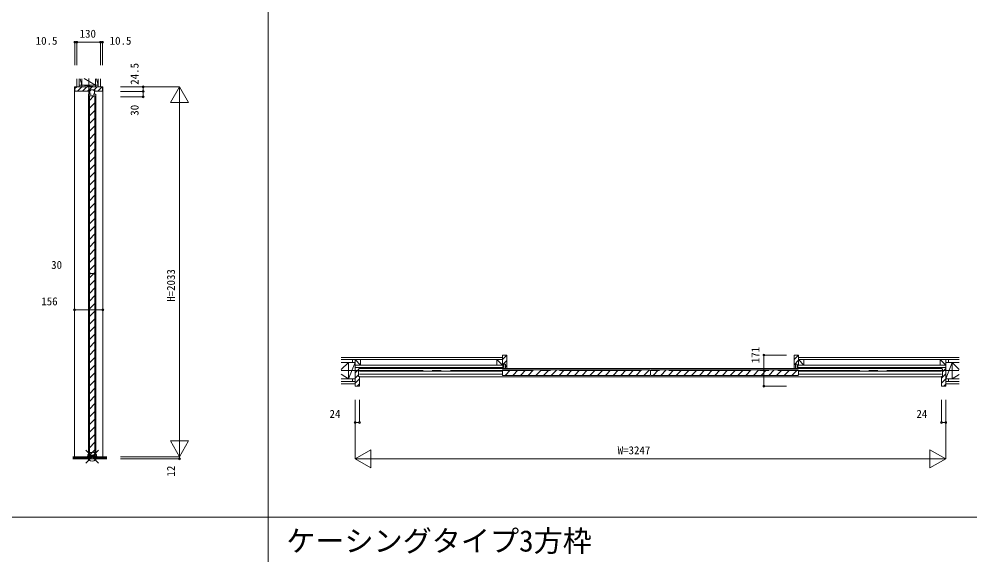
# Model space of a CAD drawing. Units: millimetres, scale not verified. Extents: x -14341 to 14341, y -10000 to 10000.
# Drawn here: x -10010 to -4782, y -6961 to -4014 of the extents above; entities that cross this region are included whole.
import ezdxf
from ezdxf.enums import TextEntityAlignment as Align

# ---------------------------------------------------------------- set-up
doc = ezdxf.new("R2010")
doc.units = ezdxf.units.MM
doc.header["$LTSCALE"] = 50
doc.linetypes.add('CHAIN2', pattern=[12, 9, -1, 1, -1])
for name, color, linetype, lineweight in [('0-0_0', 7, 'Continuous', 9), ('0-2_YKK_ZWAK', 7, 'Continuous', 9), ('0-3_YKK_11', 4, 'Continuous', 18), ('0-4_YKK_12', 4, 'Continuous', 18), ('0-5_YKK_13', 2, 'Continuous', 18), ('0-6_YKK_D', 1, 'Continuous', 18)]:
    doc.layers.add(name, color=color, linetype=linetype, lineweight=lineweight)
doc.layers.add('0-1_USER1', color=7, linetype='Continuous')
doc.styles.add('ＭＳ ゴシック', font='')
doc.styles.get('ＭＳ ゴシック').set_extended_font_data('MS Gothic')

msp = doc.modelspace()

# ---------------------------------------------------------------- linework, layer by layer
at = {"layer": '0-0_0'}
for p, q in [((-8640.51, -10000), (-8640.51, 9500)), ((-14340.51, -6752.5), (14159.49, -6752.5))]:
    msp.add_line(p, q, dxfattribs=at)
at = {"layer": '0-2_YKK_ZWAK'}
for p, q in [((-9691.7, -4387.5), (-9691.7, -4342.5)), ((-9679.2, -4342.5), (-9679.2, -4387.5)), ((-9664.2, -4377.5), (-9673.16, -4344.06)), ((-9664.2, -4342.88), (-9664.2, -4387.5)), ((-9664.2, -4377.5), (-9589.2, -4387.5)), ((-9650.77, -4341.95), (-9589.2, -4377.5)), ((-9589.2, -4342.88), (-9589.2, -4387.5)), ((-9574.2, -4377.5), (-9574.2, -4342.5)), ((-9574.2, -4342.5), (-9574.2, -4387.5)), ((-9561.7, -4387.5), (-9561.7, -4342.5)), ((-8238.1, -5887), (-7352.69, -5887)), ((-8238.1, -5941.9), (-8198.19, -5902)), ((-8238.1, -5902), (-8198.19, -5902)), ((-8198.19, -5902), (-8198.19, -5992)), ((-8162.19, -5902), (-8198.19, -5902)), ((-8162.19, -5902), (-8198.19, -5992)), ((-8198.19, -5902), (-8198.19, -5992)), ((-8177.19, -5887), (-8177.19, -5902)), ((-8132.19, -5918), (-8162.19, -5887)), ((-8162.19, -5902), (-8162.19, -5992)), ((-8132.19, -5887), (-8132.19, -5918)), ((-7352.69, -5886.5), (-7352.69, -5917.5)), ((-7352.69, -5918), (-7352.69, -5887)), ((-5724.69, -5874.5), (-5724.69, -5887)), ((-4840.43, -5874.5), (-5724.69, -5874.5)), ((-5724.69, -5886.5), (-5724.69, -5917.5)), ((-4840.43, -5887), (-5724.69, -5887)), ((-5694.69, -5918), (-5694.69, -5887)), ((-4945.19, -5887), (-4915.19, -5887)), ((-4915.19, -5918), (-4915.19, -5887)), ((-4879.19, -5902), (-4915.19, -5992)), ((-4915.19, -5902), (-4915.19, -5992)), ((-4879.19, -5902), (-4915.19, -5902)), ((-4900.19, -5887), (-4900.19, -5902)), ((-4879.19, -5902), (-4879.19, -5992)), ((-4840.77, -5940.43), (-4879.19, -5902)), ((-4879.19, -5902), (-4879.19, -5992)), ((-4840.43, -5902), (-4879.19, -5902)), ((-8162.19, -5918), (-8132.19, -5918)), ((-8162.19, -5930.5), (-7349.69, -5930.5)), ((-8132.19, -5918), (-7349.69, -5918)), ((-7349.69, -5930.5), (-7352.69, -5930.5)), ((-7349.69, -5930.5), (-7349.69, -5918)), ((-5727.69, -5930.5), (-5727.69, -5918)), ((-4915.19, -5918), (-5727.69, -5918)), ((-5727.69, -5930.5), (-5724.69, -5930.5)), ((-4915.19, -5930.5), (-5727.69, -5930.5)), ((-4945.19, -5918), (-4915.19, -5918)), ((-8238.1, -5967.1), (-8198.19, -5992)), ((-8238.1, -5992), (-8198.19, -5992)), ((-8162.19, -6007), (-8238.1, -6007)), ((-8162.19, -5992), (-8198.19, -5992)), ((-8177.19, -5992), (-8177.19, -6007)), ((-4879.19, -5992), (-4915.19, -5992)), ((-4915.19, -6007), (-4840.43, -6007)), ((-4900.19, -5992), (-4900.19, -6007)), ((-4840.43, -5968.24), (-4879.19, -5992)), ((-4840.43, -5992), (-4879.19, -5992)), ((-8238.1, -6019.5), (-8162.19, -6019.5)), ((-4840.43, -6019.5), (-4915.19, -6019.5)), ((-9702.2, -6420.5), (-9713.72, -6420.5)), ((-9619.7, -6420.5), (-9713.72, -6420.5)), ((-9713.72, -6423.5), (-9619.7, -6423.5)), ((-9713.72, -6426.5), (-9619.7, -6426.5)), ((-9713.72, -6429.5), (-9619.7, -6429.5)), ((-9619.7, -6420.5), (-9619.7, -6432.5)), ((-9527.51, -6420.5), (-9595.7, -6420.5)), ((-9595.7, -6420.5), (-9595.7, -6432.5)), ((-9595.7, -6423.5), (-9527.51, -6423.5)), ((-9595.7, -6426.5), (-9527.51, -6426.5)), ((-9595.7, -6429.5), (-9527.51, -6429.5)), ((-9527.51, -6432.5), (-9713.72, -6432.5))]:
    msp.add_line(p, q, dxfattribs=at)
at = {"layer": '0-2_YKK_ZWAK', "linetype": 'CHAIN2'}
for p, q in [((-9626.7, -6437.73), (-9626.7, -4341.95)), ((-9626.7, -6437.73), (-9626.7, -4341.95)), ((-8238.13, -5947), (-4843.73, -5947))]:
    msp.add_line(p, q, dxfattribs=at)
at = {"layer": '0-2_YKK_ZWAK'}
for points in [[(-9679.2, -4342.5), (-9679.2, -4377.5), (-9574.2, -4377.5), (-9583.16, -4344.06)], [(-8238.1, -5874.5), (-7352.69, -5874.5), (-7352.69, -5887)], [(-8162.19, -5918), (-8162.19, -5887), (-8132.19, -5887)], [(-7382.69, -5918), (-7382.69, -5887), (-7352.69, -5918)], [(-5724.69, -5918), (-5724.69, -5887), (-5694.69, -5918)], [(-4945.19, -5918), (-4945.19, -5887), (-4915.19, -5918)]]:
    msp.add_lwpolyline(points, dxfattribs=at)
at = {"layer": '0-3_YKK_11'}
for p, q in [((-9702.2, -4397.17), (-9692.53, -4387.5)), ((-9679.2, -4387.5), (-9691.7, -4387.5)), ((-9679.2, -4387.5), (-9691.7, -4387.5)), ((-9688.53, -4411.5), (-9664.53, -4387.5)), ((-9660.53, -4411.5), (-9636.53, -4387.5)), ((-9632.53, -4411.5), (-9608.53, -4387.5)), ((-9596.13, -4403.1), (-9580.53, -4387.5)), ((-9576.53, -4411.5), (-9552.53, -4387.5)), ((-9574.2, -4387.5), (-9561.7, -4387.5)), ((-9574.2, -4387.5), (-9561.7, -4387.5)), ((-9630.5, -4411.7), (-9620.8, -4411.7)), ((-9628.7, -6417.5), (-9628.7, -4426.88)), ((-9613.9, -4426.7), (-9626.5, -4426.7)), ((-9622.7, -4461.91), (-9598.28, -4437.5)), ((-9622.7, -4437.5), (-9592.7, -4437.5)), ((-9622.7, -6412.5), (-9622.7, -4437.5)), ((-9617.1, -4408.2), (-9617.1, -4403.1)), ((-9616.2, -4403.1), (-9599.2, -4403.1)), ((-9601.5, -4426.7), (-9588.9, -4426.7)), ((-9598.3, -4403.1), (-9598.3, -4408.2)), ((-9584.9, -4411.7), (-9594.6, -4411.7)), ((-9592.7, -6412.5), (-9592.7, -4437.5)), ((-9586.7, -6417.5), (-9586.7, -4426.88)), ((-9622.7, -4504.34), (-9592.7, -4474.34)), ((-9622.7, -4546.77), (-9592.7, -4516.77)), ((-9622.7, -4589.19), (-9592.7, -4559.19)), ((-9622.7, -4631.62), (-9592.7, -4601.62)), ((-9622.7, -4674.05), (-9592.7, -4644.05)), ((-9622.7, -4716.47), (-9592.7, -4686.47)), ((-9622.7, -4758.9), (-9592.7, -4728.9)), ((-9622.7, -4801.33), (-9592.7, -4771.33)), ((-9622.7, -4843.75), (-9592.7, -4813.75)), ((-9622.7, -4886.18), (-9592.7, -4856.18)), ((-9622.7, -4928.61), (-9592.7, -4898.61)), ((-9622.7, -4971.03), (-9592.7, -4941.03)), ((-9622.7, -5013.46), (-9592.7, -4983.46)), ((-9622.7, -5055.88), (-9592.7, -5025.88)), ((-9622.7, -5098.31), (-9592.7, -5068.31)), ((-9622.7, -5140.74), (-9592.7, -5110.74)), ((-9622.7, -5183.16), (-9592.7, -5153.16)), ((-9622.7, -5225.59), (-9592.7, -5195.59)), ((-9622.7, -5268.02), (-9592.7, -5238.02)), ((-9622.7, -5310.44), (-9592.7, -5280.44)), ((-9622.7, -5352.87), (-9592.7, -5322.87)), ((-9622.7, -5395.3), (-9592.7, -5365.3)), ((-9622.7, -5437.72), (-9592.7, -5407.72)), ((-9622.7, -5480.15), (-9592.7, -5450.15)), ((-9622.7, -5522.58), (-9592.7, -5492.58)), ((-9622.7, -5565), (-9592.7, -5535)), ((-9622.7, -5607.43), (-9592.7, -5577.43)), ((-9622.7, -5649.85), (-9592.7, -5619.85)), ((-9622.7, -5692.28), (-9592.7, -5662.28)), ((-9622.7, -5734.71), (-9592.7, -5704.71)), ((-9622.7, -5777.13), (-9592.7, -5747.13)), ((-9622.7, -5819.56), (-9592.7, -5789.56)), ((-9622.7, -5861.99), (-9592.7, -5831.99)), ((-9622.7, -5904.41), (-9592.7, -5874.41)), ((-9622.7, -5946.84), (-9592.7, -5916.84)), ((-9622.7, -5989.27), (-9592.7, -5959.27)), ((-9622.7, -6031.69), (-9592.7, -6001.69)), ((-9622.7, -6074.12), (-9592.7, -6044.12)), ((-9622.7, -6116.54), (-9592.7, -6086.54)), ((-9622.7, -6158.97), (-9592.7, -6128.97)), ((-9622.7, -6201.4), (-9592.7, -6171.4)), ((-9622.7, -6243.82), (-9592.7, -6213.82)), ((-9622.7, -6286.25), (-9592.7, -6256.25)), ((-9622.7, -6328.68), (-9592.7, -6298.68)), ((-9622.7, -6371.1), (-9592.7, -6341.1)), ((-9630.2, -6420.3), (-9630.2, -6419.7)), ((-9622.7, -6412.5), (-9592.7, -6412.5)), ((-9621.66, -6412.5), (-9592.7, -6383.53)), ((-9600.7, -6422), (-9614.7, -6422)), ((-9585.2, -6420.3), (-9585.2, -6419.7))]:
    msp.add_line(p, q, dxfattribs=at)
for points in [[(-9702.2, -4387.5), (-9704.7, -4387.5), (-9704.7, -6420.5)], [(-9576.2, -4387.5), (-9677.2, -4387.5), (-9702.2, -4387.5), (-9702.2, -4409.5)], [(-9551.2, -4409.5), (-9551.2, -4387.5), (-9576.2, -4387.5)], [(-9551.2, -4387.5), (-9548.7, -4387.5), (-9548.7, -6420.5)], [(-9700.2, -4411.5), (-9622.8, -4411.5), (-9622.3, -4411), (-9622.3, -4403.1), (-9616.2, -4403.1), (-9599.2, -4403.1), (-9593.1, -4403.1), (-9593.1, -4411), (-9592.6, -4411.5), (-9553.2, -4411.5)], [(-9615.1, -4408.2), (-9620.8, -4408.2), (-9620.8, -4426.7)], [(-9600.3, -4408.2), (-9594.6, -4408.2), (-9594.6, -4426.7)], [(-9624.2, -6417.7), (-9616, -6417.7), (-9616, -6432.5), (-9599.4, -6432.5), (-9599.4, -6417.7), (-9591.2, -6417.7)], [(-9616.15, -6417.5), (-9614.7, -6417.5), (-9614.7, -6425.5)], [(-9600.7, -6425.5), (-9600.7, -6417.5), (-9599.24, -6417.5)]]:
    msp.add_lwpolyline(points, dxfattribs=at)
for centre, radius, start, end in [((-9700.2, -4409.5), 2, 180.00001, 269.99999), ((-9553.2, -4409.5), 2, 270.00001, 359.99999), ((-9624.2, -6427.7), 10, 90, 126.86989), ((-9591.2, -6427.7), 10, 53.13011, 90)]:
    msp.add_arc(centre, radius, start, end, dxfattribs=at)
at = {"layer": '0-4_YKK_12'}
for p, q in [((-7352.69, -5887.04), (-7328.73, -5863.09)), ((-7352.69, -5915.33), (-7328.69, -5891.33)), ((-7328.69, -5935.5), (-7328.69, -5863.5)), ((-5748.69, -5886.4), (-5724.69, -5862.4)), ((-5748.69, -5935.5), (-5748.69, -5863.5)), ((-5748.69, -5914.69), (-5724.69, -5890.69)), ((-8162.19, -5959.91), (-8144.19, -5941.91)), ((-8144.19, -5939.5), (-8144.19, -5977.5)), ((-8139.19, -5937.5), (-8142.19, -5937.5)), ((-8139.78, -5937.5), (-8138.19, -5935.91)), ((-8138.19, -5936), (-4939.19, -5936)), ((-8138.19, -5950), (-7352.69, -5950)), ((-7352.69, -5946.5), (-7352.69, -5970.2)), ((-7352.69, -5946.8), (-7352.69, -5970.2)), ((-7349.39, -5943.5), (-6541.99, -5943.5)), ((-7338.04, -5973.5), (-7308.04, -5943.5)), ((-7335.94, -5926.86), (-7328.69, -5919.61)), ((-7295.61, -5973.5), (-7265.61, -5943.5)), ((-7253.18, -5973.5), (-7223.18, -5943.5)), ((-7210.76, -5973.5), (-7180.76, -5943.5)), ((-7168.33, -5973.5), (-7138.33, -5943.5)), ((-7125.9, -5973.5), (-7095.9, -5943.5)), ((-7083.48, -5973.5), (-7053.48, -5943.5)), ((-7041.05, -5973.5), (-7011.05, -5943.5)), ((-6998.62, -5973.5), (-6968.62, -5943.5)), ((-6956.2, -5973.5), (-6926.2, -5943.5)), ((-6913.77, -5973.5), (-6883.77, -5943.5)), ((-6871.35, -5973.5), (-6841.35, -5943.5)), ((-6828.92, -5973.5), (-6798.92, -5943.5)), ((-6786.49, -5973.5), (-6756.49, -5943.5)), ((-6744.07, -5973.5), (-6714.07, -5943.5)), ((-6701.64, -5973.5), (-6671.64, -5943.5)), ((-6659.21, -5973.5), (-6629.21, -5943.5)), ((-6616.79, -5973.5), (-6586.79, -5943.5)), ((-6574.36, -5973.5), (-6544.36, -5943.5)), ((-6538.69, -5946.35), (-6538.69, -5970.05)), ((-6538.69, -5946.65), (-6538.69, -5970.05)), ((-6538.69, -5970.2), (-6538.69, -5946.8)), ((-6535.39, -5943.35), (-5727.99, -5943.35)), ((-6524.04, -5973.35), (-6494.04, -5943.35)), ((-6481.61, -5973.35), (-6451.61, -5943.35)), ((-6439.18, -5973.35), (-6409.18, -5943.35)), ((-6396.76, -5973.35), (-6366.76, -5943.35)), ((-6354.33, -5973.35), (-6324.33, -5943.35)), ((-6311.9, -5973.35), (-6281.9, -5943.35)), ((-6269.48, -5973.35), (-6239.48, -5943.35)), ((-6227.05, -5973.35), (-6197.05, -5943.35)), ((-6184.62, -5973.35), (-6154.62, -5943.35)), ((-6142.2, -5973.35), (-6112.2, -5943.35)), ((-6099.77, -5973.35), (-6069.77, -5943.35)), ((-6057.35, -5973.35), (-6027.35, -5943.35)), ((-6014.92, -5973.35), (-5984.92, -5943.35)), ((-5972.49, -5973.35), (-5942.49, -5943.35)), ((-5930.07, -5973.35), (-5900.07, -5943.35)), ((-5887.64, -5973.35), (-5857.64, -5943.35)), ((-5845.21, -5973.35), (-5815.21, -5943.35)), ((-5802.79, -5973.35), (-5772.79, -5943.35)), ((-5760.36, -5973.35), (-5730.36, -5943.35)), ((-5731.94, -5926.22), (-5727.69, -5921.97)), ((-5724.69, -5970.05), (-5724.69, -5946.65)), ((-5724.69, -5950), (-4939.19, -5950)), ((-4939.19, -5932.33), (-4937.36, -5930.5)), ((-4938.19, -5937.5), (-4935.19, -5937.5)), ((-4933.19, -5954.61), (-4915.19, -5936.61)), ((-4933.19, -5939.5), (-4933.19, -5977.5)), ((-8162.19, -5988.2), (-8144.19, -5970.2)), ((-8162.19, -6016.48), (-8138.19, -5992.48)), ((-8162.19, -6019.5), (-8162.19, -6007)), ((-8142.19, -5979.5), (-8139.19, -5979.5)), ((-7352.69, -5967), (-8138.19, -5967)), ((-8138.19, -5980.5), (-8138.19, -6030.5)), ((-8138.19, -5981), (-4939.19, -5981)), ((-7349.39, -5973.5), (-6541.99, -5973.5)), ((-6535.39, -5973.35), (-5727.99, -5973.35)), ((-4939.19, -5967), (-5724.69, -5967)), ((-4939.19, -5988.89), (-4915.19, -5964.89)), ((-4939.19, -5980.5), (-4939.19, -6030.5)), ((-4939.19, -6017.18), (-4915.19, -5993.18)), ((-4935.19, -5979.5), (-4938.19, -5979.5)), ((-8149.92, -6032.5), (-8138.19, -6020.77)), ((-4926.23, -6032.5), (-4915.19, -6021.46))]:
    msp.add_line(p, q, dxfattribs=at)
for points in [[(-7330.69, -5861.5), (-7352.69, -5861.5), (-7352.69, -5886.5)], [(-5746.69, -5861.5), (-5724.69, -5861.5), (-5724.69, -5886.5)], [(-8162.19, -6007.5), (-8162.19, -5930.5), (-8145.19, -5930.5), (-8138.19, -5930.5), (-8138.19, -5936.5)], [(-7352.69, -5930.5), (-7352.69, -5935.5), (-7345.44, -5935.5), (-7345.44, -5930.75), (-7345.44, -5912), (-7335.94, -5912), (-7335.94, -5930.75), (-7335.94, -5935.5), (-7328.69, -5935.5)], [(-7352.69, -5917.5), (-7349.69, -5917.5), (-7349.69, -5930.5)], [(-5724.69, -5930.5), (-5724.69, -5935.5), (-5731.94, -5935.5), (-5731.94, -5930.75), (-5731.94, -5912), (-5741.44, -5912), (-5741.44, -5930.75), (-5741.44, -5935.5), (-5748.69, -5935.5)], [(-5724.69, -5917.5), (-5727.69, -5917.5), (-5727.69, -5930.5)], [(-4915.19, -6007.5), (-4915.19, -5930.5), (-4932.19, -5930.5), (-4939.19, -5930.5), (-4939.19, -5936.5)], [(-8140.19, -6032.5), (-8162.19, -6032.5), (-8162.19, -6007.5)], [(-4937.19, -6032.5), (-4915.19, -6032.5), (-4915.19, -6007.5)]]:
    msp.add_lwpolyline(points, dxfattribs=at)
for centre, radius, start, end in [((-7330.69, -5863.5), 2, 0.00001, 89.99999), ((-5746.69, -5863.5), 2, 90.00001, 179.99999), ((-8142.19, -5939.5), 2, 90.00001, 179.99999), ((-8139.19, -5936.5), 1, 270.00001, 359.99999), ((-7349.39, -5946.8), 3.3, 90, 180), ((-6541.99, -5946.8), 3.3, 0, 90), ((-6535.39, -5946.65), 3.3, 90, 180), ((-5727.99, -5946.65), 3.3, 0, 90), ((-4938.19, -5936.5), 1, 180.00001, 269.99999), ((-4935.19, -5939.5), 2, 0.00001, 89.99999), ((-8142.19, -5977.5), 2, 180.00001, 269.99999), ((-8139.19, -5980.5), 1, 0.00001, 89.99999), ((-7349.39, -5970.2), 3.3, 180, 270), ((-6541.99, -5970.2), 3.3, 270, 0), ((-6535.39, -5970.05), 3.3, 180, 270), ((-5727.99, -5970.05), 3.3, 270, 0), ((-4938.19, -5980.5), 1, 90.00001, 179.99999), ((-4935.19, -5977.5), 2, 270.00001, 359.99999), ((-8140.19, -6030.5), 2, 270.00001, 359.99999), ((-4937.19, -6030.5), 2, 180.00001, 269.99999)]:
    msp.add_arc(centre, radius, start, end, dxfattribs=at)
at = {"layer": '0-5_YKK_13'}
for p, q in [((-9702.2, -4142.26), (-9702.2, -4267.26)), ((-9691.7, -4142.26), (-9702.2, -4142.26)), ((-9691.7, -4142.26), (-9691.7, -4267.26)), ((-9691.7, -4142.26), (-9561.7, -4142.26)), ((-9561.7, -4142.26), (-9561.7, -4267.26)), ((-9561.7, -4142.26), (-9551.2, -4142.26)), ((-9551.2, -4142.26), (-9551.2, -4267.26)), ((-9452.51, -4387.5), (-9127.51, -4387.5)), ((-9177.51, -4474.1), (-9127.51, -4387.5)), ((-9127.51, -4387.5), (-9077.51, -4474.1)), ((-9127.51, -4387.5), (-9127.51, -6420.5)), ((-9452.51, -4442), (-9327.51, -4442)), ((-9327.51, -4412), (-9327.51, -4442)), ((-9177.51, -4474.1), (-9077.51, -4474.1)), ((-9622.7, -5413.47), (-9592.7, -5413.47)), ((-9704.7, -5613.47), (-9548.7, -5613.47)), ((-5914.69, -5861.5), (-5789.69, -5861.5)), ((-5914.69, -5861.5), (-5914.69, -6032.5)), ((-5914.69, -6032.5), (-5789.69, -6032.5)), ((-8162.19, -6107.5), (-8162.19, -6432.5)), ((-8138.19, -6107.5), (-8138.19, -6232.5)), ((-4915.19, -6107.5), (-4915.19, -6432.5)), ((-8162.19, -6232.5), (-8138.19, -6232.5)), ((-9177.51, -6333.9), (-9077.51, -6333.9)), ((-9177.51, -6333.9), (-9127.51, -6420.5)), ((-9127.51, -6420.5), (-9077.51, -6333.9)), ((-9452.51, -6420.5), (-9127.51, -6420.5)), ((-9127.51, -6420.5), (-9127.51, -6432.5)), ((-8162.19, -6432.5), (-8075.59, -6382.5)), ((-8075.59, -6382.5), (-8075.59, -6482.5)), ((-5001.79, -6382.5), (-5001.79, -6482.5)), ((-5001.79, -6382.5), (-4915.19, -6432.5)), ((-9452.51, -6432.5), (-9127.51, -6432.5)), ((-8162.19, -6432.5), (-8075.59, -6482.5)), ((-8162.19, -6432.5), (-4915.19, -6432.5)), ((-5001.79, -6482.5), (-4915.19, -6432.5))]:
    msp.add_line(p, q, dxfattribs=at)
for points in [[(-9452.51, -4412), (-9327.51, -4412), (-9327.51, -4387.5)], [(-4939.19, -6107.5), (-4939.19, -6232.5), (-4915.19, -6232.5)]]:
    msp.add_lwpolyline(points, dxfattribs=at)
for centre in [(-9702.2, -4142.26), (-9691.7, -4142.26), (-9561.7, -4142.26), (-9551.2, -4142.26), (-9327.51, -4387.5), (-9327.51, -4412), (-9327.51, -4442), (-9622.7, -5413.47), (-9592.7, -5413.47), (-9704.7, -5613.47), (-9548.7, -5613.47), (-5914.69, -5861.5), (-5914.69, -6032.5), (-8162.19, -6232.5), (-8138.19, -6232.5), (-4939.19, -6232.5), (-4915.19, -6232.5), (-9127.51, -6432.5)]:
    msp.add_circle(centre, 5, dxfattribs=at)
at = {"layer": '0-6_YKK_D'}
for p, q in [((-9643.05, -6455.86), (-9572.34, -6385.14)), ((-9643.05, -6385.14), (-9572.34, -6455.86))]:
    msp.add_line(p, q, dxfattribs=at)
msp.add_circle((-9607.7, -6420.5), 25, dxfattribs=at)

# ---------------------------------------------------------------- texts
at = {"layer": '0-1_USER1', "style": 'ＭＳ ゴシック'}
msp.add_text('ケーシングタイプ3方枠', height=117.3, dxfattribs=at).set_placement((-8540.51, -6977.5), align=Align.BOTTOM_LEFT)
at = {"layer": '0-5_YKK_13', "style": 'ＭＳ ゴシック'}
for s, p in [('130', (-9676.7, -4130.26)), ('10.5', (-9918.13, -4168.88)), ('10.5', (-9511.52, -4168.78)), ('30', (-9833.12, -5401.47)), ('156', (-9887.41, -5601.47)), ('24', (-8302.67, -6220.5)), ('24', (-5076.48, -6220.5)), ('W=3247', (-6718.69, -6420.5))]:
    msp.add_text(s, height=43.99, dxfattribs=at).set_placement(p, align=Align.BOTTOM_LEFT)
for s, p in [('24.5', (-9339.51, -4375.75)), ('30', (-9339.51, -4545.97)), ('H=2033', (-9139.51, -5569)), ('171', (-5926.69, -5906.66)), ('12', (-9139.33, -6529.8))]:
    msp.add_text(s, height=43.99, rotation=90, dxfattribs=at).set_placement(p, align=Align.BOTTOM_LEFT)

doc.saveas('drawing.dxf')
